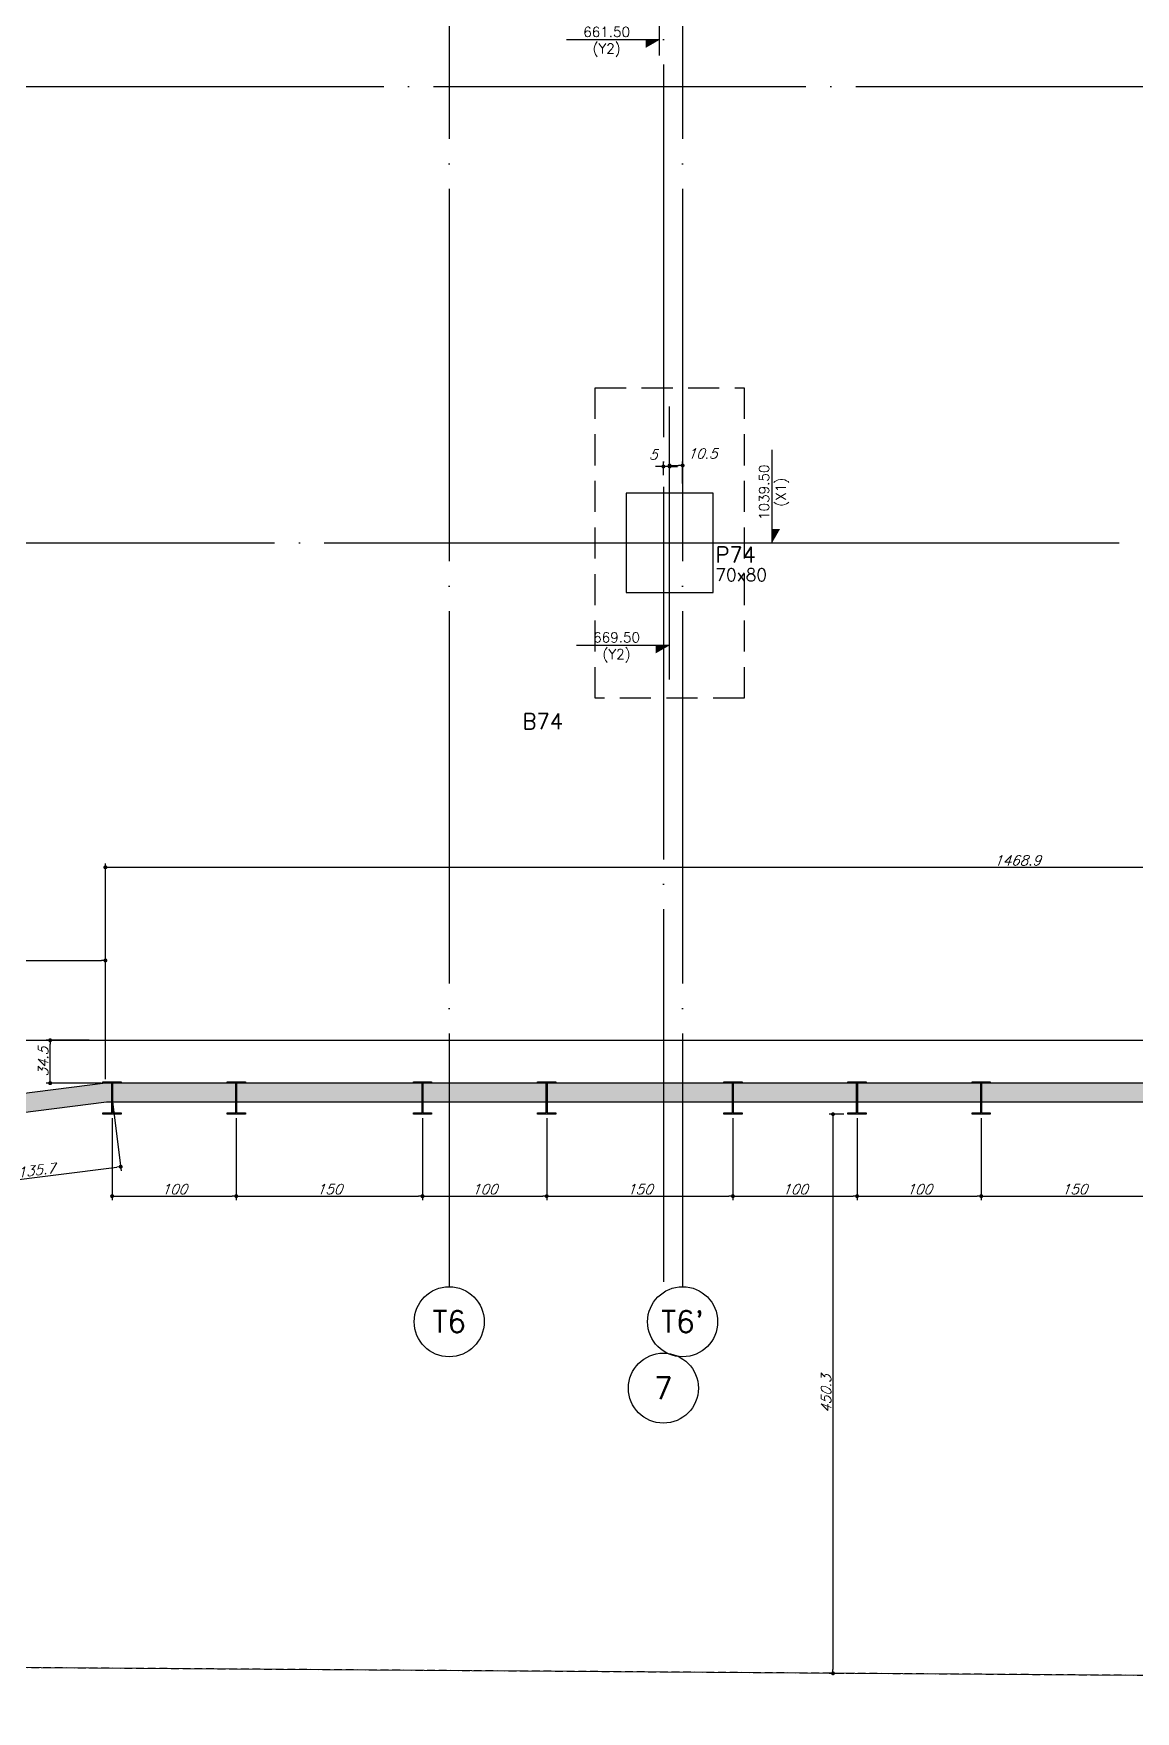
# Model space of a CAD drawing. Header units: millimetres. Extents: x -4281 to 5364, y -2128 to 2372.
# Drawn here: x 1723 to 2610, y -1425 to -74 of the extents above; entities that cross this region are included whole.
import ezdxf
from ezdxf.enums import TextEntityAlignment as Align

# ---------------------------------------------------------------- set-up
doc = ezdxf.new("R2010")
doc.units = ezdxf.units.MM
doc.header["$LTSCALE"] = 50
for name, pattern in [('CONTINUO', [0, 0]), ('DASHED', [0.75, 0.5, -0.25]), ('EIXO', [6.8, 6, -0.4, 0, -0.4])]:
    doc.linetypes.add(name, pattern=pattern)
doc.layers.add('A-DETL-MBND', color=5, linetype='Continuous', lineweight=9)
for name, color, linetype in [('F-ATRIBUTO', 6, 'Continuous'), ('F-BLOCOS-NOME', 3, 'Continuous'), ('F-COTAS', 106, 'Continuous'), ('F-COTAS-ACUMU-2', 11, 'Continuous'), ('F-COTAS_PM', 106, 'Continuous'), ('F-DIVISA', 6, 'Continuous'), ('F-EIXO', 12, 'EIXO'), ('F-EIXOS-DET', 1, 'Continuous'), ('F-EST-COTA', 1, 'Continuous'), ('F-ESTACAS-BARRETE', 2, 'Continuous'), ('F-PILARES-DIM', 172, 'Continuous'), ('F-PILARES-HACH', 174, 'Continuous'), ('F-PILARES-N', 170, 'Continuous'), ('F-PILARES-NOME', 170, 'Continuous'), ('F-PM_EST', 1, 'Continuous'), ('F-SOLIDO-EST', 252, 'Continuous'), ('F-TEXTO', 6, 'Continuous'), ('F-VIGAS', 3, 'Continuous'), ('TG', 7, 'CONTINUO')]:
    doc.layers.add(name, color=color, linetype=linetype)
doc.styles.add('COTA', font='SIMPLEX.SHX')
doc.styles.add('CP-TEXT-INCL', font='romans.shx', dxfattribs={"oblique": 20})
doc.styles.add('MCP', font='romans.shx')
doc.styles.add('ROMANS', font='romans.shx')
doc.dimstyles.new('CP-COTAS-50', dxfattribs={"dimscale": 0.64, "dimtxt": 12.5, "dimasz": 5, "dimexe": 5, "dimexo": 5, "dimgap": 2.5, "dimtad": 1, "dimdec": 1, "dimdsep": 46, "dimtxsty": 'CP-TEXT-INCL', "dimblk1": 'DOT', "dimblk2": 'DOT', "dimsah": 1, "dimcen": 9, "dimclrd": 256, "dimclre": 256, "dimclrt": 256, "dimadec": 0, "dimazin": 0, "dimtfac": 1, "dimtdec": 1, "dimtmove": 2, "dimatfit": 3, "dimldrblk": 'DOT', "dimfxl": 0, "dimtolj": 1, "dimarcsym": 0})

# ---------------------------------------------------------------- blocks, each defined once
blk = doc.blocks.new('*U5')
at = {"layer": 'F-EIXO'}
blk.add_line((0, 0), (7197, 0), dxfattribs=at)
at = {"layer": 'F-TEXTO', "style": 'ROMANS'}
blk.add_attdef('EIXO', text='', height=17.5, dxfattribs=at).set_placement((-28.2072, 0), align=Align.MIDDLE_CENTER)
blk = doc.blocks.new('*U4')
at = {"layer": 'F-EIXO'}
blk.add_line((0, 0), (7285, 0), dxfattribs=at)
at = {"layer": 'F-TEXTO', "style": 'ROMANS'}
blk.add_attdef('EIXO', text='', height=17.5, dxfattribs=at).set_placement((-28.2072, 0), align=Align.MIDDLE_CENTER)
blk = doc.blocks.new('*U10')
at = {"layer": 'F-EIXO'}
blk.add_line((0, 0), (0, -2925), dxfattribs=at)
at = {"layer": 'F-TEXTO', "style": 'ROMANS'}
blk.add_attdef('EIXO', text='', height=17.5, rotation=360, dxfattribs=at).set_placement((0, 28.2072), align=Align.MIDDLE_CENTER)
blk = doc.blocks.new('*U12')
at = {"layer": 'F-EIXO'}
blk.add_line((0, 0), (0, -3025), dxfattribs=at)
at = {"layer": 'F-TEXTO', "style": 'ROMANS'}
blk.add_attdef('EIXO', text='', height=17.5, rotation=360, dxfattribs=at).set_placement((0, 28.2072), align=Align.MIDDLE_CENTER)
blk = doc.blocks.new('*U65')
at = {"color": 0}
for p, q in [((14.88, -9.99), (14.88, -8.49)), ((13.23, -12.686), (11.73, -12.686))]:
    blk.add_line(p, q, dxfattribs=at)
for points in [[(14.88, -9.99), (14.88, -9.763), (15.01, -9.763), (14.88, -9.763)], [(13.23, -12.686), (13.003, -12.686), (13.003, -12.816), (13.003, -12.686)]]:
    blk.add_solid(points, dxfattribs=at)
at = {"layer": 'F-EIXOS-DET'}
for p, q in [((13.23, -12.937), (13.23, -7.79)), ((11.03, -9.99), (15.43, -9.99))]:
    blk.add_line(p, q, dxfattribs=at)
at = {"layer": 'F-ATRIBUTO', "style": 'CP-TEXT-INCL', "oblique": 20, "flags": 1}
blk.add_attdef('VALORCE', (13.894, -10.161), '', height=0.05, dxfattribs=at)
at = {"layer": 'F-EST-COTA', "color": 2, "style": 'COTA'}
blk.add_attdef('COTAX_CE-2', text='', height=0.16, rotation=90, dxfattribs=at).set_placement((14.88, -9.173), align=Align.BOTTOM_CENTER)
blk.add_attdef('NOME_EIXO_X', text='', height=0.16, rotation=90, dxfattribs=at).set_placement((14.94, -9.173), align=Align.TOP_CENTER)
at = {"layer": 'F-EST-COTA', "color": 2, "style": 'COTA', "flags": 1}
for tag, p in [('COTA_X', (13.398, -9.437)), ('COTA_Y', (13.411, -9.736))]:
    blk.add_attdef(tag, p, '', height=0.2, dxfattribs=at)
at = {"layer": 'F-EST-COTA', "color": 2, "style": 'COTA'}
blk.add_attdef('COTAY_CE-2', text='', height=0.16, dxfattribs=at).set_placement((12.376, -12.686), align=Align.BOTTOM_CENTER)
blk.add_attdef('NOME_EIXO_Y', text='', height=0.16, dxfattribs=at).set_placement((12.376, -12.746), align=Align.TOP_CENTER)
blk = doc.blocks.new('*U67')
at = {"color": 0}
for p, q in [((15.04, -20.79), (15.04, -19.29)), ((13.39, -22.44), (11.89, -22.44))]:
    blk.add_line(p, q, dxfattribs=at)
for points in [[(15.04, -20.79), (15.04, -20.563), (15.17, -20.563), (15.04, -20.563)], [(13.39, -22.44), (13.163, -22.44), (13.163, -22.57), (13.163, -22.44)]]:
    blk.add_solid(points, dxfattribs=at)
at = {"layer": 'F-EIXOS-DET'}
for p, q in [((13.39, -22.99), (13.39, -18.59)), ((11.19, -20.79), (15.59, -20.79))]:
    blk.add_line(p, q, dxfattribs=at)
at = {"layer": 'F-ATRIBUTO', "style": 'CP-TEXT-INCL', "oblique": 20, "flags": 1}
blk.add_attdef('VALORCE', (14.054, -20.961), '', height=0.05, dxfattribs=at)
at = {"layer": 'F-EST-COTA', "color": 2, "style": 'COTA'}
blk.add_attdef('COTAX_CE-2', text='', height=0.16, rotation=90, dxfattribs=at).set_placement((15.04, -19.973), align=Align.BOTTOM_CENTER)
blk.add_attdef('NOME_EIXO_X', text='', height=0.16, rotation=90, dxfattribs=at).set_placement((15.1, -19.973), align=Align.TOP_CENTER)
at = {"layer": 'F-EST-COTA', "color": 2, "style": 'COTA', "flags": 1}
for tag, p in [('COTA_X', (13.558, -20.237)), ('COTA_Y', (13.571, -20.536))]:
    blk.add_attdef(tag, p, '', height=0.2, dxfattribs=at)
at = {"layer": 'F-EST-COTA', "color": 2, "style": 'COTA'}
blk.add_attdef('COTAY_CE-2', text='', height=0.16, dxfattribs=at).set_placement((12.536, -22.44), align=Align.BOTTOM_CENTER)
blk.add_attdef('NOME_EIXO_Y', text='', height=0.16, dxfattribs=at).set_placement((12.536, -22.5), align=Align.TOP_CENTER)
blk = doc.blocks.new('_DOT')
at = {"color": 0, "linetype": 'ByBlock'}
blk.add_line((-0.5, 0), (-1, 0), dxfattribs=at)
at = {"color": 0, "linetype": 'ByBlock', "const_width": 0.5}
blk.add_lwpolyline([(-0.25, 0, 1), (0.25, 0, 1)], format="xyb", close=True, dxfattribs=at)
blk = doc.blocks.new('*D182')
at = {"layer": 'DEFPOINTS', "color": 0, "transparency": 16777216}
for p in [(2230, -422.9), (2230, -433.2), (2235, -484.5)]:
    blk.add_point(p, dxfattribs=at)
at = {"layer": 'F-COTAS', "lineweight": -2, "transparency": 16777216}
for p, q in [((2226.8, -422.9), (2223.6, -422.9)), ((2230, -430), (2230, -419.7)), ((2235, -422.9), (2230, -422.9)), ((2235, -481.3), (2235, -419.7)), ((2238.2, -422.9), (2241.4, -422.9))]:
    blk.add_line(p, q, dxfattribs=at)
at = {"layer": 'F-COTAS', "lineweight": -2, "transparency": 16777216, "xscale": 3.2, "yscale": 3.2, "zscale": 3.2}
blk.add_blockref('_DOT', (2230, -422.9), dxfattribs=at)
at = {"layer": 'F-COTAS', "lineweight": -2, "transparency": 16777216, "xscale": 3.2, "yscale": 3.2, "zscale": 3.2, "rotation": 180}
blk.add_blockref('_DOT', (2235, -422.9), dxfattribs=at)
at = {"layer": 'F-COTAS', "transparency": 16777216, "insert": (2221.8, -413.3), "char_height": 8, "attachment_point": 5, "style": 'CP-TEXT-INCL'}
blk.add_mtext('\\A1;5', dxfattribs=at)
blk = doc.blocks.new('*D183')
at = {"layer": 'DEFPOINTS', "color": 0, "transparency": 16777216}
for p in [(2245.5, -422.1), (2245.5, -439.7), (2235, -484.5)]:
    blk.add_point(p, dxfattribs=at)
at = {"layer": 'F-COTAS', "lineweight": -2, "transparency": 16777216}
for p, q in [((2235, -481.3), (2235, -418.9)), ((2238.2, -422.1), (2242.3, -422.1)), ((2245.5, -436.5), (2245.5, -418.9))]:
    blk.add_line(p, q, dxfattribs=at)
at = {"layer": 'F-COTAS', "lineweight": -2, "transparency": 16777216, "xscale": 3.2, "yscale": 3.2, "zscale": 3.2, "rotation": 180}
blk.add_blockref('_DOT', (2235, -422.1), dxfattribs=at)
at = {"layer": 'F-COTAS', "lineweight": -2, "transparency": 16777216, "xscale": 3.2, "yscale": 3.2, "zscale": 3.2}
blk.add_blockref('_DOT', (2245.5, -422.1), dxfattribs=at)
at = {"layer": 'F-COTAS', "transparency": 16777216, "insert": (2261.4, -412.5), "char_height": 8, "attachment_point": 5, "style": 'CP-TEXT-INCL'}
blk.add_mtext('\\A1;10.5', dxfattribs=at)
blk = doc.blocks.new('A$C738E28E5')
at = {"layer": 'F-SOLIDO-EST'}
h = blk.add_hatch(color=256, dxfattribs=at)
h.dxf.hatch_style = 1
h.paths.add_polyline_path([(1781.6, -934.5), (3264.5, -934.5), (3264.5, -275.5), (3249.5, -275.5), (3249.5, -919.5), (1780.6, -919.5), (1544.4, -949.5), (760.5, -949.5), (760.5, -479.5), (645.5, -479.5), (645.5, -498.5), (745.5, -498.5), (745.5, -964.5), (1545.3, -964.5)])
blk = doc.blocks.new('A$C3CB31523')
at = {"layer": 'F-VIGAS'}
for points in [[(645.5, 4501.5), (745.5, 4501.5), (745.5, 4035.5), (1545.3, 4035.5), (1781.6, 4065.5), (3264.5, 4065.5), (3264.5, 4724.5)], [(3249.5, 4724.5), (3249.5, 4080.5), (1780.6, 4080.5), (1544.4, 4050.5), (760.5, 4050.5), (760.5, 4520.5), (645.5, 4520.5)]]:
    blk.add_lwpolyline(points, dxfattribs=at)
at = {"layer": 'F-SOLIDO-EST'}
blk.add_blockref('A$C738E28E5', (0, 5000), dxfattribs=at)
blk = doc.blocks.new('*D250')
at = {"layer": 'DEFPOINTS', "color": 0, "transparency": 16777216}
for p in [(0, -885), (3166.9, -885), (3175.2, -919.5)]:
    blk.add_point(p, dxfattribs=at)
at = {"layer": 'F-COTAS', "lineweight": -2, "transparency": 16777216}
for p, q in [((3.2, -885), (3170.1, -885)), ((3166.9, -916.3), (3166.9, -888.2)), ((3172, -919.5), (3163.7, -919.5))]:
    blk.add_line(p, q, dxfattribs=at)
at = {"layer": 'F-COTAS', "lineweight": -2, "transparency": 16777216, "xscale": 3.2, "yscale": 3.2, "zscale": 3.2}
for p, rotation in [((3166.9, -885), 90), ((3166.9, -919.5), 270)]:
    blk.add_blockref('_DOT', p, dxfattribs=dict(at, rotation=rotation))
at = {"layer": 'F-COTAS', "transparency": 16777216, "insert": (3161.3, -902.3), "char_height": 8, "attachment_point": 5, "rotation": 90, "style": 'CP-TEXT-INCL'}
blk.add_mtext('\\A1;34.5', dxfattribs=at)
blk = doc.blocks.new('*D251')
at = {"layer": 'DEFPOINTS', "color": 0, "transparency": 16777216}
for p in [(1736.1, -885), (1770.8, -885), (1780.6, -919.5)]:
    blk.add_point(p, dxfattribs=at)
at = {"layer": 'F-COTAS', "lineweight": -2, "transparency": 16777216}
for p, q in [((1767.6, -885), (1732.9, -885)), ((1736.1, -916.3), (1736.1, -888.2)), ((1777.4, -919.5), (1732.9, -919.5))]:
    blk.add_line(p, q, dxfattribs=at)
at = {"layer": 'F-COTAS', "lineweight": -2, "transparency": 16777216, "xscale": 3.2, "yscale": 3.2, "zscale": 3.2}
for p, rotation in [((1736.1, -885), 90), ((1736.1, -919.5), 270)]:
    blk.add_blockref('_DOT', p, dxfattribs=dict(at, rotation=rotation))
at = {"layer": 'F-COTAS', "transparency": 16777216, "insert": (1730.5, -902.3), "char_height": 8, "attachment_point": 5, "rotation": 90, "style": 'CP-TEXT-INCL'}
blk.add_mtext('\\A1;34.5', dxfattribs=at)
blk = doc.blocks.new('*D254')
at = {"layer": 'DEFPOINTS', "color": 0, "transparency": 16777216}
for p in [(1780.6, -820.7), (1780.6, -865.7), (1565.5, -885)]:
    blk.add_point(p, dxfattribs=at)
at = {"layer": 'F-COTAS', "lineweight": -2, "transparency": 16777216}
for p, q in [((1565.5, -881.8), (1565.5, -817.5)), ((1568.7, -820.7), (1777.4, -820.7)), ((1780.6, -862.5), (1780.6, -817.5))]:
    blk.add_line(p, q, dxfattribs=at)
at = {"layer": 'F-COTAS', "lineweight": -2, "transparency": 16777216, "xscale": 3.2, "yscale": 3.2, "zscale": 3.2, "rotation": 180}
blk.add_blockref('_DOT', (1565.5, -820.7), dxfattribs=at)
at = {"layer": 'F-COTAS', "lineweight": -2, "transparency": 16777216, "xscale": 3.2, "yscale": 3.2, "zscale": 3.2}
blk.add_blockref('_DOT', (1780.6, -820.7), dxfattribs=at)
at = {"layer": 'F-COTAS', "transparency": 16777216, "insert": (1673.1, -815.1), "char_height": 8, "attachment_point": 5, "style": 'CP-TEXT-INCL'}
blk.add_mtext('\\A1;215.1', dxfattribs=at)
blk = doc.blocks.new('*D261')
at = {"layer": 'DEFPOINTS', "color": 0, "transparency": 16777216}
for p in [(3249.5, -745.7), (3249.5, -803.5), (1780.6, -919.5)]:
    blk.add_point(p, dxfattribs=at)
at = {"layer": 'F-COTAS', "lineweight": -2, "transparency": 16777216}
for p, q in [((1780.6, -916.3), (1780.6, -742.5)), ((3249.5, -800.3), (3249.5, -742.5)), ((1783.8, -745.7), (3246.3, -745.7))]:
    blk.add_line(p, q, dxfattribs=at)
at = {"layer": 'F-COTAS', "lineweight": -2, "transparency": 16777216, "xscale": 3.2, "yscale": 3.2, "zscale": 3.2, "rotation": 180}
blk.add_blockref('_DOT', (1780.6, -745.7), dxfattribs=at)
at = {"layer": 'F-COTAS', "lineweight": -2, "transparency": 16777216, "xscale": 3.2, "yscale": 3.2, "zscale": 3.2}
blk.add_blockref('_DOT', (3249.5, -745.7), dxfattribs=at)
at = {"layer": 'F-COTAS', "transparency": 16777216, "insert": (2515.1, -740.1), "char_height": 8, "attachment_point": 5, "style": 'CP-TEXT-INCL'}
blk.add_mtext('\\A1;1468.9', dxfattribs=at)
blk = doc.blocks.new('Pilares W Gerdau - W250X38_5-1257470-Térreo')
at = {"layer": 'F-PM_EST'}
for p, q in [((-7.35, 11.98), (-7.35, 13.1)), ((-7.35, 13.1), (7.35, 13.1)), ((-7.35, 13.1), (7.35, 13.1)), ((-7.35, 11.98), (-7.35, 13.1)), ((-0.33, 11.98), (-7.35, 11.98)), ((-0.33, 11.98), (-7.35, 11.98)), ((-0.33, -11.98), (-0.33, 11.98)), ((-0.33, -11.98), (-0.33, 11.98)), ((7.35, 11.98), (0.33, 11.98)), ((0.33, 11.98), (0.33, -11.98)), ((0.33, 11.98), (0.33, -11.98)), ((7.35, 11.98), (0.33, 11.98)), ((7.35, 13.1), (7.35, 11.98)), ((7.35, 13.1), (7.35, 11.98)), ((-7.35, -13.1), (-7.35, -11.98)), ((-7.35, -11.98), (-0.33, -11.98)), ((-7.35, -11.98), (-0.33, -11.98)), ((-7.35, -13.1), (-7.35, -11.98)), ((7.35, -13.1), (-7.35, -13.1)), ((7.35, -13.1), (-7.35, -13.1)), ((0.33, -11.98), (7.35, -11.98)), ((0.33, -11.98), (7.35, -11.98)), ((7.35, -11.98), (7.35, -13.1)), ((7.35, -11.98), (7.35, -13.1))]:
    blk.add_line(p, q, dxfattribs=at)
blk = doc.blocks.new('Pilares W Gerdau - W250X38_5-1257471-Térreo')
at = {"layer": 'F-PM_EST'}
for p, q in [((-7.35, 11.98), (-7.35, 13.1)), ((-7.35, 13.1), (7.35, 13.1)), ((-7.35, 13.1), (7.35, 13.1)), ((-7.35, 11.98), (-7.35, 13.1)), ((-0.33, 11.98), (-7.35, 11.98)), ((-0.33, 11.98), (-7.35, 11.98)), ((-0.33, -11.98), (-0.33, 11.98)), ((-0.33, -11.98), (-0.33, 11.98)), ((7.35, 11.98), (0.33, 11.98)), ((0.33, 11.98), (0.33, -11.98)), ((0.33, 11.98), (0.33, -11.98)), ((7.35, 11.98), (0.33, 11.98)), ((7.35, 13.1), (7.35, 11.98)), ((7.35, 13.1), (7.35, 11.98)), ((-7.35, -13.1), (-7.35, -11.98)), ((-7.35, -11.98), (-0.33, -11.98)), ((-7.35, -11.98), (-0.33, -11.98)), ((-7.35, -13.1), (-7.35, -11.98)), ((7.35, -13.1), (-7.35, -13.1)), ((7.35, -13.1), (-7.35, -13.1)), ((0.33, -11.98), (7.35, -11.98)), ((0.33, -11.98), (7.35, -11.98)), ((7.35, -11.98), (7.35, -13.1)), ((7.35, -11.98), (7.35, -13.1))]:
    blk.add_line(p, q, dxfattribs=at)
blk = doc.blocks.new('*D410')
at = {"layer": 'DEFPOINTS', "color": 0, "transparency": 16777216}
for p in [(2486, -944.5), (2636, -944.5), (2636, -1010.5)]:
    blk.add_point(p, dxfattribs=at)
at = {"layer": 'F-COTAS_PM', "lineweight": -2, "transparency": 16777216}
for p, q in [((2486, -947.7), (2486, -1013.7)), ((2636, -947.7), (2636, -1013.7)), ((2489.2, -1010.5), (2632.8, -1010.5))]:
    blk.add_line(p, q, dxfattribs=at)
at = {"layer": 'F-COTAS_PM', "lineweight": -2, "transparency": 16777216, "xscale": 3.2, "yscale": 3.2, "zscale": 3.2, "rotation": 180}
blk.add_blockref('_DOT', (2486, -1010.5), dxfattribs=at)
at = {"layer": 'F-COTAS_PM', "lineweight": -2, "transparency": 16777216, "xscale": 3.2, "yscale": 3.2, "zscale": 3.2}
blk.add_blockref('_DOT', (2636, -1010.5), dxfattribs=at)
at = {"layer": 'F-COTAS_PM', "transparency": 16777216, "insert": (2561, -1004.9), "char_height": 8, "attachment_point": 5, "style": 'CP-TEXT-INCL'}
blk.add_mtext('\\A1;150', dxfattribs=at)
blk = doc.blocks.new('*D437')
at = {"layer": 'DEFPOINTS', "color": 0, "transparency": 16777216}
for p in [(1786, -944.5), (1886, -944.5), (1886, -1010.5)]:
    blk.add_point(p, dxfattribs=at)
at = {"layer": 'F-COTAS_PM', "lineweight": -2, "transparency": 16777216}
for p, q in [((1786, -947.7), (1786, -1013.7)), ((1886, -947.7), (1886, -1013.7)), ((1789.2, -1010.5), (1882.8, -1010.5))]:
    blk.add_line(p, q, dxfattribs=at)
at = {"layer": 'F-COTAS_PM', "lineweight": -2, "transparency": 16777216, "xscale": 3.2, "yscale": 3.2, "zscale": 3.2, "rotation": 180}
blk.add_blockref('_DOT', (1786, -1010.5), dxfattribs=at)
at = {"layer": 'F-COTAS_PM', "lineweight": -2, "transparency": 16777216, "xscale": 3.2, "yscale": 3.2, "zscale": 3.2}
blk.add_blockref('_DOT', (1886, -1010.5), dxfattribs=at)
at = {"layer": 'F-COTAS_PM', "transparency": 16777216, "insert": (1836, -1004.9), "char_height": 8, "attachment_point": 5, "style": 'CP-TEXT-INCL'}
blk.add_mtext('\\A1;100', dxfattribs=at)
blk = doc.blocks.new('*D438')
at = {"layer": 'DEFPOINTS', "color": 0, "transparency": 16777216}
for p in [(1886, -944.5), (2036, -944.5), (2036, -1010.5)]:
    blk.add_point(p, dxfattribs=at)
at = {"layer": 'F-COTAS_PM', "lineweight": -2, "transparency": 16777216}
for p, q in [((1886, -947.7), (1886, -1013.7)), ((2036, -947.7), (2036, -1013.7)), ((1889.2, -1010.5), (2032.8, -1010.5))]:
    blk.add_line(p, q, dxfattribs=at)
at = {"layer": 'F-COTAS_PM', "lineweight": -2, "transparency": 16777216, "xscale": 3.2, "yscale": 3.2, "zscale": 3.2, "rotation": 180}
blk.add_blockref('_DOT', (1886, -1010.5), dxfattribs=at)
at = {"layer": 'F-COTAS_PM', "lineweight": -2, "transparency": 16777216, "xscale": 3.2, "yscale": 3.2, "zscale": 3.2}
blk.add_blockref('_DOT', (2036, -1010.5), dxfattribs=at)
at = {"layer": 'F-COTAS_PM', "transparency": 16777216, "insert": (1961, -1004.9), "char_height": 8, "attachment_point": 5, "style": 'CP-TEXT-INCL'}
blk.add_mtext('\\A1;150', dxfattribs=at)
blk = doc.blocks.new('*D439')
at = {"layer": 'DEFPOINTS', "color": 0, "transparency": 16777216}
for p in [(2036, -944.5), (2136, -944.5), (2136, -1010.5)]:
    blk.add_point(p, dxfattribs=at)
at = {"layer": 'F-COTAS_PM', "lineweight": -2, "transparency": 16777216}
for p, q in [((2036, -947.7), (2036, -1013.7)), ((2136, -947.7), (2136, -1013.7)), ((2039.2, -1010.5), (2132.8, -1010.5))]:
    blk.add_line(p, q, dxfattribs=at)
at = {"layer": 'F-COTAS_PM', "lineweight": -2, "transparency": 16777216, "xscale": 3.2, "yscale": 3.2, "zscale": 3.2, "rotation": 180}
blk.add_blockref('_DOT', (2036, -1010.5), dxfattribs=at)
at = {"layer": 'F-COTAS_PM', "lineweight": -2, "transparency": 16777216, "xscale": 3.2, "yscale": 3.2, "zscale": 3.2}
blk.add_blockref('_DOT', (2136, -1010.5), dxfattribs=at)
at = {"layer": 'F-COTAS_PM', "transparency": 16777216, "insert": (2086, -1004.9), "char_height": 8, "attachment_point": 5, "style": 'CP-TEXT-INCL'}
blk.add_mtext('\\A1;100', dxfattribs=at)
blk = doc.blocks.new('*D440')
at = {"layer": 'DEFPOINTS', "color": 0, "transparency": 16777216}
for p in [(2136, -944.5), (2286, -944.5), (2286, -1010.5)]:
    blk.add_point(p, dxfattribs=at)
at = {"layer": 'F-COTAS_PM', "lineweight": -2, "transparency": 16777216}
for p, q in [((2136, -947.7), (2136, -1013.7)), ((2286, -947.7), (2286, -1013.7)), ((2139.2, -1010.5), (2282.8, -1010.5))]:
    blk.add_line(p, q, dxfattribs=at)
at = {"layer": 'F-COTAS_PM', "lineweight": -2, "transparency": 16777216, "xscale": 3.2, "yscale": 3.2, "zscale": 3.2, "rotation": 180}
blk.add_blockref('_DOT', (2136, -1010.5), dxfattribs=at)
at = {"layer": 'F-COTAS_PM', "lineweight": -2, "transparency": 16777216, "xscale": 3.2, "yscale": 3.2, "zscale": 3.2}
blk.add_blockref('_DOT', (2286, -1010.5), dxfattribs=at)
at = {"layer": 'F-COTAS_PM', "transparency": 16777216, "insert": (2211, -1004.9), "char_height": 8, "attachment_point": 5, "style": 'CP-TEXT-INCL'}
blk.add_mtext('\\A1;150', dxfattribs=at)
blk = doc.blocks.new('*D441')
at = {"layer": 'DEFPOINTS', "color": 0, "transparency": 16777216}
for p in [(2286, -944.5), (2386, -944.5), (2386, -1010.5)]:
    blk.add_point(p, dxfattribs=at)
at = {"layer": 'F-COTAS_PM', "lineweight": -2, "transparency": 16777216}
for p, q in [((2286, -947.7), (2286, -1013.7)), ((2386, -947.7), (2386, -1013.7)), ((2289.2, -1010.5), (2382.8, -1010.5))]:
    blk.add_line(p, q, dxfattribs=at)
at = {"layer": 'F-COTAS_PM', "lineweight": -2, "transparency": 16777216, "xscale": 3.2, "yscale": 3.2, "zscale": 3.2, "rotation": 180}
blk.add_blockref('_DOT', (2286, -1010.5), dxfattribs=at)
at = {"layer": 'F-COTAS_PM', "lineweight": -2, "transparency": 16777216, "xscale": 3.2, "yscale": 3.2, "zscale": 3.2}
blk.add_blockref('_DOT', (2386, -1010.5), dxfattribs=at)
at = {"layer": 'F-COTAS_PM', "transparency": 16777216, "insert": (2336, -1004.9), "char_height": 8, "attachment_point": 5, "style": 'CP-TEXT-INCL'}
blk.add_mtext('\\A1;100', dxfattribs=at)
blk = doc.blocks.new('*D442')
at = {"layer": 'DEFPOINTS', "color": 0, "transparency": 16777216}
for p in [(2386, -944.5), (2486, -944.5), (2486, -1010.5)]:
    blk.add_point(p, dxfattribs=at)
at = {"layer": 'F-COTAS_PM', "lineweight": -2, "transparency": 16777216}
for p, q in [((2386, -947.7), (2386, -1013.7)), ((2486, -947.7), (2486, -1013.7)), ((2389.2, -1010.5), (2482.8, -1010.5))]:
    blk.add_line(p, q, dxfattribs=at)
at = {"layer": 'F-COTAS_PM', "lineweight": -2, "transparency": 16777216, "xscale": 3.2, "yscale": 3.2, "zscale": 3.2, "rotation": 180}
blk.add_blockref('_DOT', (2386, -1010.5), dxfattribs=at)
at = {"layer": 'F-COTAS_PM', "lineweight": -2, "transparency": 16777216, "xscale": 3.2, "yscale": 3.2, "zscale": 3.2}
blk.add_blockref('_DOT', (2486, -1010.5), dxfattribs=at)
at = {"layer": 'F-COTAS_PM', "transparency": 16777216, "insert": (2436, -1004.9), "char_height": 8, "attachment_point": 5, "style": 'CP-TEXT-INCL'}
blk.add_mtext('\\A1;100', dxfattribs=at)
blk = doc.blocks.new('*D443')
at = {"layer": 'DEFPOINTS', "color": 0, "transparency": 16777216}
for p in [(1786, -931.4), (1653, -960.9), (1792.9, -986.8)]:
    blk.add_point(p, dxfattribs=at)
at = {"layer": 'F-COTAS_PM', "lineweight": -2, "transparency": 16777216}
for p, q in [((1786.4, -934.6), (1793.3, -990)), ((1653.4, -964.1), (1658.7, -1006.9)), ((1661.5, -1003.3), (1789.8, -987.2))]:
    blk.add_line(p, q, dxfattribs=at)
at = {"layer": 'F-COTAS_PM', "lineweight": -2, "transparency": 16777216, "xscale": 3.2, "yscale": 3.2, "zscale": 3.2}
for p, rotation in [((1792.9, -986.8), 7.156846251598309), ((1658.3, -1003.7), 187.1568462515983)]:
    blk.add_blockref('_DOT', p, dxfattribs=dict(at, rotation=rotation))
at = {"layer": 'F-COTAS_PM', "transparency": 16777216, "insert": (1724.9, -989.7), "char_height": 8, "attachment_point": 5, "rotation": 7.1568, "style": 'CP-TEXT-INCL'}
blk.add_mtext('\\A1;135.7', dxfattribs=at)
blk = doc.blocks.new('zw$25E5')
at = {"layer": 'TG', "color": 2, "linetype": 'CONTINUO'}
blk.add_polyline3d([(7902.9, 70.6, 0), (114.5, 124.8, 0)], dxfattribs=at)
blk = doc.blocks.new('*D525')
at = {"layer": 'DEFPOINTS', "color": 0, "transparency": 16777216}
for p in [(2378.6, -944.5), (2366.6, -1394.8), (2378.6, -1394.8)]:
    blk.add_point(p, dxfattribs=at)
at = {"layer": 'F-COTAS', "lineweight": -2, "transparency": 16777216}
for p, q in [((2375.4, -944.5), (2363.4, -944.5)), ((2366.6, -947.7), (2366.6, -1391.6)), ((2375.4, -1394.8), (2363.4, -1394.8))]:
    blk.add_line(p, q, dxfattribs=at)
at = {"layer": 'F-COTAS', "lineweight": -2, "transparency": 16777216, "xscale": 3.2, "yscale": 3.2, "zscale": 3.2}
for p, rotation in [((2366.6, -944.5), 90), ((2366.6, -1394.8), 270)]:
    blk.add_blockref('_DOT', p, dxfattribs=dict(at, rotation=rotation))
at = {"layer": 'F-COTAS', "transparency": 16777216, "insert": (2361, -1169.7), "char_height": 8, "attachment_point": 5, "rotation": 90, "style": 'CP-TEXT-INCL', "bg_fill": 3, "box_fill_scale": 1.1, "bg_fill_color": 256, "bg_fill_true_color": 13158600, "bg_fill_transparency": 0}
blk.add_mtext('\\A1;450.3', dxfattribs=at)
blk = doc.blocks.new('*D526')
at = {"layer": 'DEFPOINTS', "color": 0, "transparency": 16777216}
for p in [(1565.5, -1389.2), (4157.6, -1407.2), (4157.6, -1507.1)]:
    blk.add_point(p, dxfattribs=at)
at = {"layer": 'F-COTAS', "lineweight": -2, "transparency": 16777216}
for p, q in [((1565.5, -1392.4), (1565.5, -1510.3)), ((4157.6, -1410.4), (4157.6, -1510.3)), ((1568.7, -1507.1), (4154.4, -1507.1))]:
    blk.add_line(p, q, dxfattribs=at)
at = {"layer": 'F-COTAS', "lineweight": -2, "transparency": 16777216, "xscale": 3.2, "yscale": 3.2, "zscale": 3.2, "rotation": 180}
blk.add_blockref('_DOT', (1565.5, -1507.1), dxfattribs=at)
at = {"layer": 'F-COTAS', "lineweight": -2, "transparency": 16777216, "xscale": 3.2, "yscale": 3.2, "zscale": 3.2}
blk.add_blockref('_DOT', (4157.6, -1507.1), dxfattribs=at)
at = {"layer": 'F-COTAS', "transparency": 16777216, "insert": (2861.6, -1501.5), "char_height": 8, "attachment_point": 5, "style": 'CP-TEXT-INCL', "bg_fill": 3, "box_fill_scale": 1.1, "bg_fill_color": 256, "bg_fill_true_color": 13158600, "bg_fill_transparency": 0}
blk.add_mtext('\\A1;2592.1', dxfattribs=at)

msp = doc.modelspace()

# ---------------------------------------------------------------- hatches: boundary and pattern name
at = {"layer": 'F-PILARES-HACH'}
h = msp.add_hatch(dxfattribs=at)
h.set_pattern_fill('ANSI31', color=256, scale=50, style=0)
h.paths.add_polyline_path([(2414, -238), (2439, -238), (2439, -79), (2414, -79)], flags=16)

# ---------------------------------------------------------------- linework, layer by layer
at = {"layer": 'F-DIVISA', "color": 4, "linetype": 'DASHED', "ltscale": 0.25, "flags": 128}
msp.add_lwpolyline([(3296.03, 2024.21), (3571.4, 2024.21), (3587.77, 434.4), (4164.42, 438.38), (4170.81, -1407.31), (-3630.75, -1353.06), (-3665.01, 2024.21), (3277.95, 2024.21)], dxfattribs=at)
at = {"layer": 'F-EIXO', "color": 2, "linetype": 'Continuous'}
for centre in [(2057.5, -1111.64), (2245.5, -1111.64), (2230, -1165.13)]:
    msp.add_circle(centre, 28.21, dxfattribs=at)
at = {"layer": 'F-ESTACAS-BARRETE', "linetype": 'DASHED'}
msp.add_lwpolyline([(2175, -359.5), (2295, -359.5), (2295, -609.5), (2175, -609.5)], close=True, dxfattribs=at)
at = {"layer": 'F-PILARES-N'}
msp.add_lwpolyline([(2200, -524.5), (2270, -524.5), (2270, -444.5), (2200, -444.5), (2200, -524.5)], dxfattribs=at)

# ---------------------------------------------------------------- block references
at = {"layer": 'A-DETL-MBND'}
for name, p in [('Pilares W Gerdau - W250X38_5-1257470-Térreo', (1785.97, -931.42)), ('Pilares W Gerdau - W250X38_5-1257470-Térreo', (1885.97, -931.42)), ('Pilares W Gerdau - W250X38_5-1257471-Térreo', (2035.97, -931.42)), ('Pilares W Gerdau - W250X38_5-1257471-Térreo', (2135.97, -931.42)), ('Pilares W Gerdau - W250X38_5-1257471-Térreo', (2285.97, -931.42)), ('Pilares W Gerdau - W250X38_5-1257471-Térreo', (2385.97, -931.42)), ('Pilares W Gerdau - W250X38_5-1257471-Térreo', (2485.97, -931.42))]:
    msp.add_blockref(name, p, dxfattribs=at)
at = {"layer": 'F-COTAS-ACUMU-2', "xscale": 50, "yscale": 50, "zscale": 50}
for name, values in [('*U65', {'COTAY_CE-2': '661.50', 'COTAX_CE-2': '499.50', 'NOME_EIXO_Y': '(Y2)', 'NOME_EIXO_X': '(X1)'}), ('*U67', {'COTAY_CE-2': '669.50', 'COTAX_CE-2': '1039.50', 'NOME_EIXO_Y': '(Y2)', 'NOME_EIXO_X': '(X1)'})]:
    msp.add_blockref(name, (1565.5, 555), dxfattribs=at).add_auto_attribs(values)
at = {"layer": 'F-EIXO', "linetype": 'Continuous'}
for name, p in [('*U12', (2230, 1941.36)), ('*U10', (2057.5, 1841.36)), ('*U10', (2245.5, 1841.36)), ('*U5', (-3736.84, -117)), ('*U4', (-3824.8, -484.5)), ('*U5', (-3736.84, -885))]:
    msp.add_blockref(name, p, dxfattribs=at)
at = {"layer": 'F-VIGAS', "linetype": 'Continuous'}
msp.add_blockref('A$C3CB31523', (0, -5000), dxfattribs=at)
at = {"layer": 'TG'}
msp.add_blockref('zw$25E5', (-3745.25, -1477.84), dxfattribs=at)

# ---------------------------------------------------------------- texts
at = {"layer": 'F-BLOCOS-NOME', "linetype": 'Continuous', "style": 'MCP'}
msp.add_text('B74', height=12.5, dxfattribs=at).set_placement((2116.56, -634.37))
at = {"layer": 'F-PILARES-DIM', "linetype": 'Continuous', "style": 'MCP'}
msp.add_text('70x80', height=10, dxfattribs=at).set_placement((2271.88, -515.12))
at = {"layer": 'F-PILARES-NOME', "linetype": 'Continuous', "style": 'MCP'}
msp.add_text('P74', height=12.5, dxfattribs=at).set_placement((2271.88, -500.12))
at = {"layer": 'F-TEXTO', "linetype": 'Continuous', "style": 'ROMANS'}
for s, p in [('T6', (2057.5, -1111.64)), ("T6'", (2245.5, -1111.64)), ('7', (2230, -1165.13))]:
    msp.add_text(s, height=17.5, dxfattribs=at).set_placement(p, align=Align.MIDDLE_CENTER)

# ---------------------------------------------------------------- dimensions: what is measured, and where the dimension line sits
at = {"layer": 'F-COTAS'}
for base, p2, picture, middle in [((2230, -422.89), (2230, -433.17), '*D182', (2221.79, -413.29)), ((2245.5, -422.09), (2245.5, -439.69), '*D183', (2261.44, -412.49))]:
    dim = msp.add_linear_dim(base=base, p1=(2235, -484.5), p2=p2, dimstyle='CP-COTAS-50', dxfattribs=at)
    dim.commit()
    dim.dimension.update_dxf_attribs({"geometry": picture, "text_midpoint": middle, "dimtype": 160})
for base, p1, p2, picture, middle in [((3249.5, -745.67), (1780.63, -919.5), (3249.5, -803.49), '*D261', (2515.07, -740.07)), ((1780.63, -820.66), (1565.5, -885), (1780.63, -865.74), '*D254', (1673.07, -815.06))]:
    dim = msp.add_linear_dim(base=base, p1=p1, p2=p2, dimstyle='CP-COTAS-50', override={"dimfxl": 10}, dxfattribs=at)
    dim.commit()
    dim.dimension.update_dxf_attribs({"geometry": picture, "text_midpoint": middle})
for base, p1, p2, picture, middle in [((3166.94, -885), (3175.19, -919.5), (0, -885), '*D250', (3161.34, -902.25)), ((1736.14, -885), (1780.63, -919.5), (1770.82, -885), '*D251', (1730.54, -902.25))]:
    dim = msp.add_linear_dim(base=base, p1=p1, p2=p2, angle=90, dimstyle='CP-COTAS-50', override={"dimfxl": 10}, dxfattribs=at)
    dim.commit()
    dim.dimension.update_dxf_attribs({"geometry": picture, "text_midpoint": middle})
at = {"layer": 'F-COTAS_PM'}
dim = msp.add_linear_dim(base=(1792.93, -986.84), p1=(1652.96, -960.94), p2=(1785.97, -931.42), angle=7.15685, dimstyle='CP-COTAS-50', override={"dimfxl": 10}, dxfattribs=at)
dim.commit()
dim.dimension.update_dxf_attribs({"geometry": '*D443', "text_midpoint": (1724.93, -989.73)})
for base, p1, p2, picture, middle in [((1885.97, -1010.54), (1785.97, -944.52), (1885.97, -944.52), '*D437', (1835.97, -1004.94)), ((2035.97, -1010.54), (1885.97, -944.52), (2035.97, -944.52), '*D438', (1960.97, -1004.94)), ((2135.97, -1010.54), (2035.97, -944.52), (2135.97, -944.52), '*D439', (2085.97, -1004.94)), ((2285.97, -1010.54), (2135.97, -944.52), (2285.97, -944.52), '*D440', (2210.97, -1004.94)), ((2385.97, -1010.54), (2285.97, -944.52), (2385.97, -944.52), '*D441', (2335.97, -1004.94)), ((2485.97, -1010.54), (2385.97, -944.52), (2485.97, -944.52), '*D442', (2435.97, -1004.94)), ((2635.97, -1010.54), (2485.97, -944.52), (2635.97, -944.52), '*D410', (2560.97, -1004.94))]:
    dim = msp.add_linear_dim(base=base, p1=p1, p2=p2, dimstyle='CP-COTAS-50', override={"dimfxl": 10}, dxfattribs=at)
    dim.commit()
    dim.dimension.update_dxf_attribs({"geometry": picture, "text_midpoint": middle})

# ---------------------------------------------------------------- next in the draw order: dimensions: what is measured, and where the dimension line sits
at = {"layer": 'F-COTAS'}
dim = msp.add_linear_dim(base=(2366.63, -1394.85), p1=(2378.62, -944.52), p2=(2378.62, -1394.85), angle=90, dimstyle='CP-COTAS-50', override={"dimtfill": 1, "dimarcsym": 2}, dxfattribs=at)
dim.commit()
dim.dimension.update_dxf_attribs({"geometry": '*D525', "text_midpoint": (2361.03, -1169.69)})

# ---------------------------------------------------------------- next in the draw order: dimensions: what is measured, and where the dimension line sits
dim = msp.add_linear_dim(base=(4157.63, -1507.1), p1=(1565.5, -1389.19), p2=(4157.63, -1407.22), dimstyle='CP-COTAS-50', override={"dimtfill": 1, "dimarcsym": 2}, dxfattribs=at)
dim.commit()
dim.dimension.update_dxf_attribs({"geometry": '*D526', "text_midpoint": (2861.57, -1501.5)})

doc.saveas('drawing.dxf')
